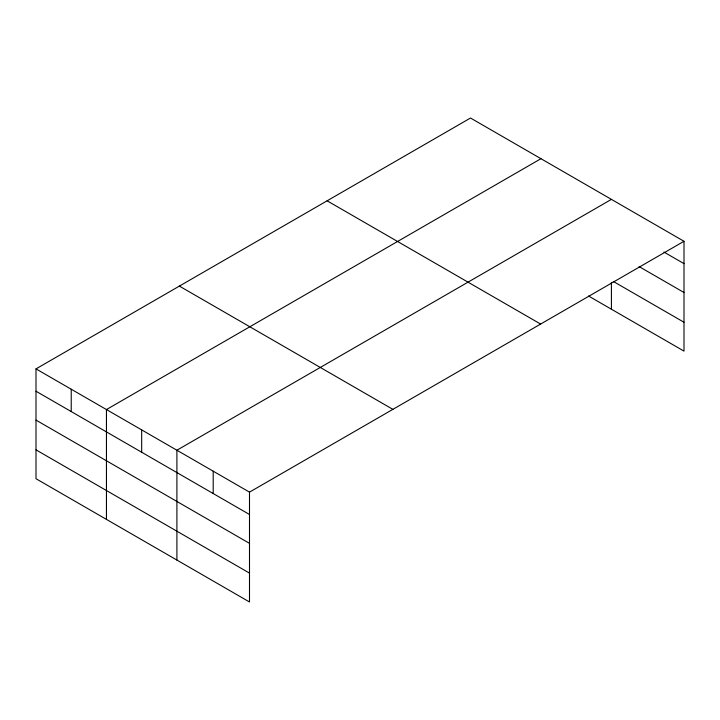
<?xml version="1.0" encoding="UTF-8"?>
<svg xmlns="http://www.w3.org/2000/svg" width="720" height="720" viewBox="0 0 720 720"><rect width="100%" height="100%" fill="white"/><g stroke="black" fill="none" stroke-linecap="round" stroke-linejoin="round"><path stroke-width="1.08" d="M36 368.883L249.498 492.138L249.498 601.974L36 478.719L36 368.883L470.502 118.026L684 241.281L684 351.117L588.564 296.019M540.954 158.697L106.452 409.554L106.452 519.39M611.415 199.377L176.904 450.234L176.904 560.07M249.498 492.138L684 241.281M663.939 252.054L684 263.637M639.108 266.589L684 292.509M613.323 281.448L684 322.254M327.114 200.808L540.612 324.063M179.388 286.101L392.886 409.356M36 391.23L249.498 514.494M36 420.102L249.498 543.366M36 449.847L249.498 573.111M611.415 282.564L611.415 309.213M213.201 471.186L213.201 493.542M141.678 429.894L141.678 452.25M71.226 389.214L71.226 411.57"/></g></svg>
